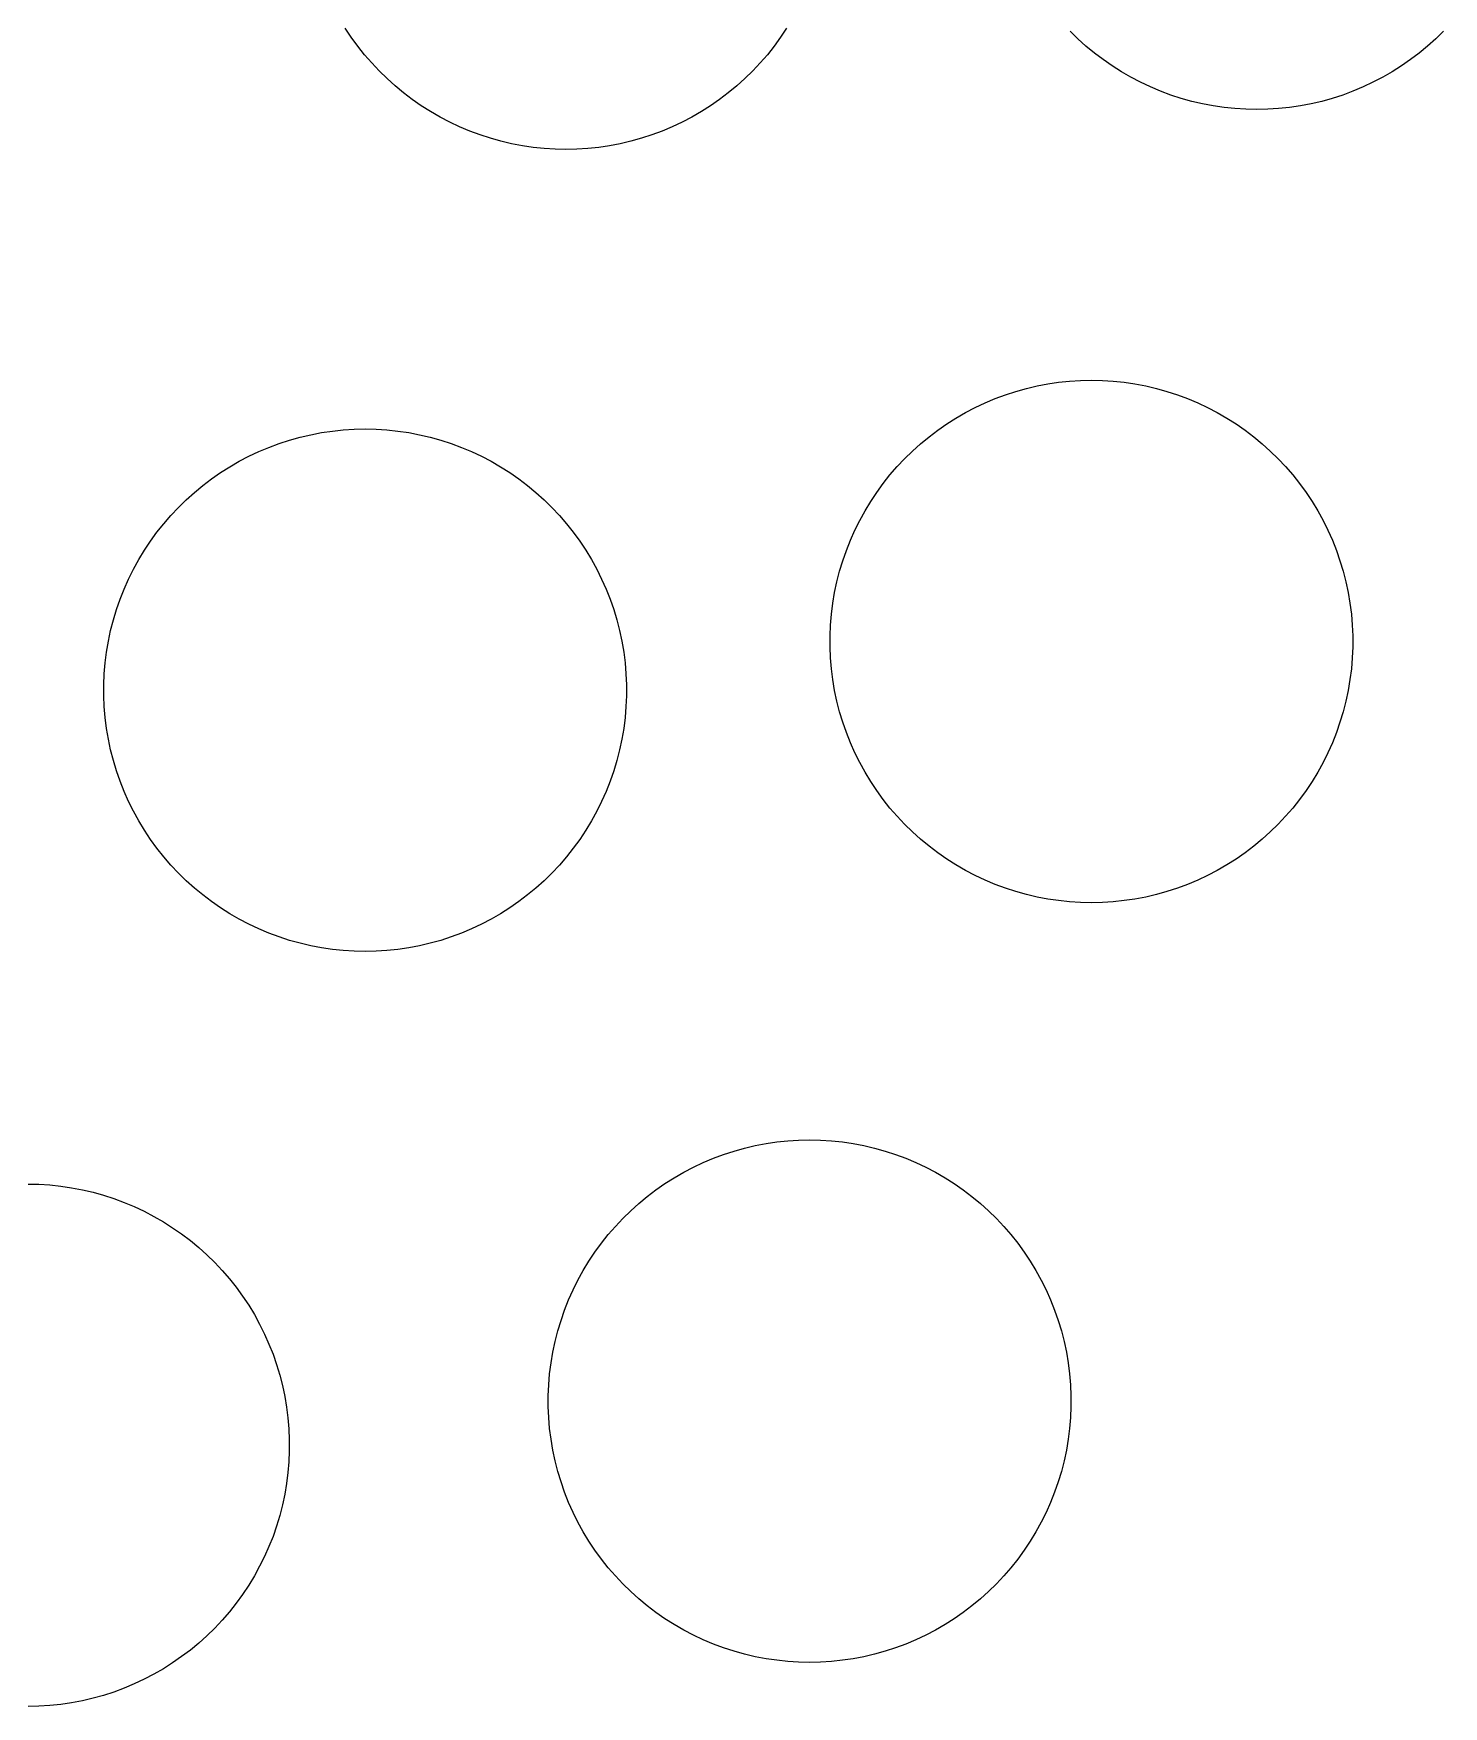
# Model space of a CAD drawing. Header units: metres. Extents: x -102 to 102, y -50 to 50.
# Drawn here: x 77.43 to 86.06, y -15.71 to -5.46 of the extents above; entities that cross this region are included whole.
import ezdxf

# ---------------------------------------------------------------- set-up
doc = ezdxf.new("R2010")
doc.units = ezdxf.units.M

msp = doc.modelspace()

# ---------------------------------------------------------------- linework, layer by layer
for p, q in [((79.3745, -5.48259), (79.3374, -5.42677)), ((82.0393, -5.42677), (82.0022, -5.48259)), ((79.4139, -5.5368), (79.3745, -5.48259)), ((82.0022, -5.48259), (81.9628, -5.5368)), ((83.8218, -5.49161), (83.7739, -5.44472)), ((83.8716, -5.53645), (83.8218, -5.49161)), ((86.0123, -5.49161), (85.9625, -5.53645)), ((86.0602, -5.44472), (86.0123, -5.49161)), ((79.4555, -5.58932), (79.4139, -5.5368)), ((79.4993, -5.64006), (79.4555, -5.58932)), ((81.9212, -5.58932), (81.8774, -5.64006)), ((81.9628, -5.5368), (81.9212, -5.58932)), ((83.9232, -5.57916), (83.8716, -5.53645)), ((83.9766, -5.61967), (83.9232, -5.57916)), ((84.0316, -5.65793), (83.9766, -5.61967)), ((85.8575, -5.61967), (85.8025, -5.65793)), ((85.9109, -5.57916), (85.8575, -5.61967)), ((85.9625, -5.53645), (85.9109, -5.57916)), ((79.5452, -5.68892), (79.4993, -5.64006)), ((79.5931, -5.73579), (79.5452, -5.68892)), ((79.6429, -5.78064), (79.5931, -5.73579)), ((81.7836, -5.73579), (81.7338, -5.78064)), ((81.8315, -5.68892), (81.7836, -5.73579)), ((81.8774, -5.64006), (81.8315, -5.68892)), ((84.0882, -5.69383), (84.0316, -5.65793)), ((84.1462, -5.72734), (84.0882, -5.69383)), ((84.2056, -5.75839), (84.1462, -5.72734)), ((85.6879, -5.72734), (85.6285, -5.75839)), ((85.7459, -5.69383), (85.6879, -5.72734)), ((85.8025, -5.65793), (85.7459, -5.69383)), ((79.6945, -5.82336), (79.6429, -5.78064)), ((79.7479, -5.86388), (79.6945, -5.82336)), ((81.6822, -5.82336), (81.6288, -5.86388)), ((81.7338, -5.78064), (81.6822, -5.82336)), ((84.2663, -5.78693), (84.2056, -5.75839)), ((84.328, -5.8129), (84.2663, -5.78693)), ((84.3909, -5.83626), (84.328, -5.8129)), ((84.4546, -5.85696), (84.3909, -5.83626)), ((85.4432, -5.83626), (85.3795, -5.85696)), ((85.506, -5.8129), (85.4432, -5.83626)), ((85.5678, -5.78693), (85.506, -5.8129)), ((85.6285, -5.75839), (85.5678, -5.78693)), ((79.8029, -5.90213), (79.7479, -5.86388)), ((79.8595, -5.93803), (79.8029, -5.90213)), ((79.9176, -5.97154), (79.8595, -5.93803)), ((81.5172, -5.93803), (81.4592, -5.97154)), ((81.5738, -5.90213), (81.5172, -5.93803)), ((81.6288, -5.86388), (81.5738, -5.90213)), ((84.5191, -5.87498), (84.4546, -5.85696)), ((84.5844, -5.89029), (84.5191, -5.87498)), ((84.6502, -5.90285), (84.5844, -5.89029)), ((84.7165, -5.91264), (84.6502, -5.90285)), ((84.7832, -5.91965), (84.7165, -5.91264)), ((84.85, -5.92386), (84.7832, -5.91965)), ((84.917, -5.92525), (84.85, -5.92386)), ((84.984, -5.92386), (84.917, -5.92525)), ((85.0509, -5.91965), (84.984, -5.92386)), ((85.1176, -5.91264), (85.0509, -5.91965)), ((85.1839, -5.90285), (85.1176, -5.91264)), ((85.2497, -5.89029), (85.1839, -5.90285)), ((85.3149, -5.87498), (85.2497, -5.89029)), ((85.3795, -5.85696), (85.3149, -5.87498)), ((79.9769, -6.00259), (79.9176, -5.97154)), ((80.0376, -6.03113), (79.9769, -6.00259)), ((80.0994, -6.0571), (80.0376, -6.03113)), ((81.3391, -6.03113), (81.2774, -6.0571)), ((81.3998, -6.00259), (81.3391, -6.03113)), ((81.4592, -5.97154), (81.3998, -6.00259)), ((80.1622, -6.08046), (80.0994, -6.0571)), ((80.2259, -6.10117), (80.1622, -6.08046)), ((80.2905, -6.11919), (80.2259, -6.10117)), ((80.3557, -6.13449), (80.2905, -6.11919)), ((80.4215, -6.14705), (80.3557, -6.13449)), ((80.4878, -6.15683), (80.4215, -6.14705)), ((80.9552, -6.14705), (80.8889, -6.15683)), ((81.021, -6.13449), (80.9552, -6.14705)), ((81.0863, -6.11919), (81.021, -6.13449)), ((81.1508, -6.10117), (81.0863, -6.11919)), ((81.2146, -6.08046), (81.1508, -6.10117)), ((81.2774, -6.0571), (81.2146, -6.08046)), ((80.5545, -6.16383), (80.4878, -6.15683)), ((80.6214, -6.16805), (80.5545, -6.16383)), ((80.6884, -6.16945), (80.6214, -6.16805)), ((80.7554, -6.16805), (80.6884, -6.16945)), ((80.8223, -6.16383), (80.7554, -6.16805)), ((80.8889, -6.15683), (80.8223, -6.16383)), ((83.3157, -7.69533), (83.3786, -7.67198)), ((83.3786, -7.67198), (83.4423, -7.65126)), ((83.4423, -7.65126), (83.5068, -7.63324)), ((83.5068, -7.63324), (83.5721, -7.61794)), ((83.5721, -7.61794), (83.6379, -7.60538)), ((83.6379, -7.60538), (83.7042, -7.5956)), ((83.7042, -7.5956), (83.7709, -7.58859)), ((83.7709, -7.58859), (83.8377, -7.58438)), ((83.8377, -7.58438), (83.9047, -7.58298)), ((83.9047, -7.58298), (83.9717, -7.58438)), ((83.9717, -7.58438), (84.0386, -7.58859)), ((84.0386, -7.58859), (84.1053, -7.5956)), ((84.1053, -7.5956), (84.1716, -7.60538)), ((84.1716, -7.60538), (84.2374, -7.61794)), ((84.2374, -7.61794), (84.3026, -7.63324)), ((84.3026, -7.63324), (84.3672, -7.65126)), ((84.3672, -7.65126), (84.4309, -7.67198)), ((84.4309, -7.67198), (84.4937, -7.69533)), ((83.0759, -7.81439), (83.1339, -7.78088)), ((83.1339, -7.78088), (83.1933, -7.74983)), ((83.1933, -7.74983), (83.254, -7.7213)), ((83.254, -7.7213), (83.3157, -7.69533)), ((84.4937, -7.69533), (84.5555, -7.7213)), ((84.5555, -7.7213), (84.6161, -7.74983)), ((84.6161, -7.74983), (84.6755, -7.78088)), ((84.6755, -7.78088), (84.7336, -7.81439)), ((79.2585, -7.89433), (79.3252, -7.88733)), ((79.3252, -7.88733), (79.392, -7.88312)), ((79.392, -7.88312), (79.459, -7.88171)), ((79.459, -7.88171), (79.526, -7.88312)), ((79.526, -7.88312), (79.5929, -7.88733)), ((79.5929, -7.88733), (79.6596, -7.89433)), ((82.9109, -7.92906), (82.9643, -7.88855)), ((82.9643, -7.88855), (83.0193, -7.8503)), ((83.0193, -7.8503), (83.0759, -7.81439)), ((84.7336, -7.81439), (84.7902, -7.8503)), ((84.7902, -7.8503), (84.8452, -7.88855)), ((84.8452, -7.88855), (84.8986, -7.92906)), ((78.87, -7.99406), (78.9329, -7.97072)), ((78.9329, -7.97072), (78.9966, -7.95)), ((78.9966, -7.95), (79.0611, -7.93198)), ((79.0611, -7.93198), (79.1264, -7.91667)), ((79.1264, -7.91667), (79.1922, -7.90411)), ((79.1922, -7.90411), (79.2585, -7.89433)), ((79.6596, -7.89433), (79.7259, -7.90411)), ((79.7259, -7.90411), (79.7917, -7.91667)), ((79.7917, -7.91667), (79.8569, -7.93198)), ((79.8569, -7.93198), (79.9215, -7.95)), ((79.9215, -7.95), (79.9852, -7.97072)), ((79.9852, -7.97072), (80.048, -7.99406)), ((82.8095, -8.01663), (82.8593, -7.97179)), ((82.8593, -7.97179), (82.9109, -7.92906)), ((84.8986, -7.92906), (84.9502, -7.97179)), ((84.9502, -7.97179), (85, -8.01663)), ((78.6302, -8.11313), (78.6882, -8.07962)), ((78.6882, -8.07962), (78.7476, -8.04857)), ((78.7476, -8.04857), (78.8083, -8.02003)), ((78.8083, -8.02003), (78.87, -7.99406)), ((80.048, -7.99406), (80.1098, -8.02003)), ((80.1098, -8.02003), (80.1705, -8.04857)), ((80.1705, -8.04857), (80.2298, -8.07962)), ((80.2298, -8.07962), (80.2879, -8.11313)), ((82.7157, -8.11237), (82.7616, -8.06352)), ((82.7616, -8.06352), (82.8095, -8.01663)), ((85, -8.01663), (85.0479, -8.06352)), ((85.0479, -8.06352), (85.0938, -8.11237)), ((78.4652, -8.2278), (78.5186, -8.18729)), ((78.5186, -8.18729), (78.5736, -8.14903)), ((78.5736, -8.14903), (78.6302, -8.11313)), ((80.2879, -8.11313), (80.3445, -8.14903)), ((80.3445, -8.14903), (80.3995, -8.18729)), ((80.3995, -8.18729), (80.4529, -8.2278)), ((82.6303, -8.21562), (82.6719, -8.1631)), ((82.6719, -8.1631), (82.7157, -8.11237)), ((85.0938, -8.11237), (85.1376, -8.1631)), ((85.1376, -8.1631), (85.1792, -8.21562)), ((78.3638, -8.31537), (78.4136, -8.27052)), ((78.4136, -8.27052), (78.4652, -8.2278)), ((80.4529, -8.2278), (80.5045, -8.27052)), ((80.5045, -8.27052), (80.5543, -8.31537)), ((82.5538, -8.32565), (82.5909, -8.26984)), ((82.5909, -8.26984), (82.6303, -8.21562)), ((85.1792, -8.21562), (85.2186, -8.26984)), ((85.2186, -8.26984), (85.2557, -8.32565)), ((78.27, -8.4111), (78.3159, -8.36226)), ((78.3159, -8.36226), (78.3638, -8.31537)), ((80.5543, -8.31537), (80.6022, -8.36226)), ((80.6022, -8.36226), (80.6481, -8.4111)), ((82.4868, -8.4417), (82.5191, -8.38298)), ((82.5191, -8.38298), (82.5538, -8.32565)), ((85.2557, -8.32565), (85.2904, -8.38298)), ((85.2904, -8.38298), (85.3227, -8.4417)), ((78.1846, -8.51436), (78.2262, -8.46184)), ((78.2262, -8.46184), (78.27, -8.4111)), ((80.6481, -8.4111), (80.6919, -8.46184)), ((80.6919, -8.46184), (80.7335, -8.51436)), ((82.4298, -8.56296), (82.457, -8.50172)), ((82.457, -8.50172), (82.4868, -8.4417)), ((85.3227, -8.4417), (85.3525, -8.50172)), ((85.3525, -8.50172), (85.3797, -8.56296)), ((78.1081, -8.62439), (78.1452, -8.56857)), ((78.1452, -8.56857), (78.1846, -8.51436)), ((80.7335, -8.51436), (80.7729, -8.56857)), ((80.7729, -8.56857), (80.81, -8.62439)), ((82.4051, -8.62526), (82.4298, -8.56296)), ((85.3797, -8.56296), (85.4044, -8.62526)), ((78.0411, -8.74043), (78.0734, -8.68172)), ((78.0734, -8.68172), (78.1081, -8.62439)), ((80.81, -8.62439), (80.8447, -8.68172)), ((80.8447, -8.68172), (80.877, -8.74043)), ((82.3637, -8.7527), (82.383, -8.68855)), ((82.383, -8.68855), (82.4051, -8.62526)), ((85.4044, -8.62526), (85.4264, -8.68855)), ((85.4264, -8.68855), (85.4458, -8.7527)), ((77.9841, -8.86169), (78.0113, -8.80046)), ((78.0113, -8.80046), (78.0411, -8.74043)), ((80.877, -8.74043), (80.9068, -8.80046)), ((80.9068, -8.80046), (80.934, -8.86169)), ((82.347, -8.81761), (82.3637, -8.7527)), ((85.4458, -8.7527), (85.4625, -8.81761)), ((77.9594, -8.924), (77.9841, -8.86169)), ((80.934, -8.86169), (80.9587, -8.924)), ((82.3219, -8.94925), (82.3331, -8.88316)), ((82.3331, -8.88316), (82.347, -8.81761)), ((85.4625, -8.81761), (85.4764, -8.88316)), ((85.4764, -8.88316), (85.4876, -8.94925)), ((77.918, -9.05144), (77.9373, -8.98729)), ((77.9373, -8.98729), (77.9594, -8.924)), ((80.9587, -8.924), (80.9807, -8.98729)), ((80.9807, -8.98729), (81.0001, -9.05144)), ((82.3079, -9.08252), (82.3135, -9.01573)), ((82.3135, -9.01573), (82.3219, -8.94925)), ((85.4876, -8.94925), (85.496, -9.01573)), ((85.496, -9.01573), (85.5016, -9.08252)), ((77.8874, -9.1819), (77.9013, -9.11635)), ((77.9013, -9.11635), (77.918, -9.05144)), ((81.0001, -9.05144), (81.0168, -9.11635)), ((81.0168, -9.11635), (81.0307, -9.1819)), ((82.3051, -9.14948), (82.3079, -9.08252)), ((85.5016, -9.08252), (85.5044, -9.14948)), ((77.8762, -9.24799), (77.8874, -9.1819)), ((81.0307, -9.1819), (81.0419, -9.24799)), ((82.3051, -9.21649), (82.3051, -9.14948)), ((82.3079, -9.28345), (82.3051, -9.21649)), ((85.5044, -9.21649), (85.5016, -9.28345)), ((85.5044, -9.14948), (85.5044, -9.21649)), ((77.8622, -9.38126), (77.8678, -9.31447)), ((77.8678, -9.31447), (77.8762, -9.24799)), ((81.0419, -9.24799), (81.0503, -9.31447)), ((81.0503, -9.31447), (81.0559, -9.38126)), ((82.3135, -9.35022), (82.3079, -9.28345)), ((85.5016, -9.28345), (85.496, -9.35022)), ((77.8594, -9.44821), (77.8622, -9.38126)), ((81.0559, -9.38126), (81.0587, -9.44821)), ((82.3219, -9.4167), (82.3135, -9.35022)), ((82.3331, -9.48279), (82.3219, -9.4167)), ((85.4876, -9.4167), (85.4764, -9.48279)), ((85.496, -9.35022), (85.4876, -9.4167)), ((77.8594, -9.51523), (77.8594, -9.44821)), ((77.8622, -9.58218), (77.8594, -9.51523)), ((81.0587, -9.51523), (81.0559, -9.58218)), ((81.0587, -9.44821), (81.0587, -9.51523)), ((82.347, -9.54834), (82.3331, -9.48279)), ((85.4764, -9.48279), (85.4625, -9.54834)), ((77.8678, -9.64896), (77.8622, -9.58218)), ((81.0559, -9.58218), (81.0503, -9.64896)), ((82.3637, -9.61325), (82.347, -9.54834)), ((82.383, -9.6774), (82.3637, -9.61325)), ((85.4458, -9.61325), (85.4264, -9.6774)), ((85.4625, -9.54834), (85.4458, -9.61325)), ((77.8762, -9.71544), (77.8678, -9.64896)), ((77.8874, -9.78152), (77.8762, -9.71544)), ((81.0419, -9.71544), (81.0307, -9.78152)), ((81.0503, -9.64896), (81.0419, -9.71544)), ((82.4051, -9.74069), (82.383, -9.6774)), ((85.4264, -9.6774), (85.4044, -9.74069)), ((77.9013, -9.84708), (77.8874, -9.78152)), ((81.0307, -9.78152), (81.0168, -9.84708)), ((82.4298, -9.80301), (82.4051, -9.74069)), ((82.457, -9.86423), (82.4298, -9.80301)), ((85.3797, -9.80301), (85.3525, -9.86423)), ((85.4044, -9.74069), (85.3797, -9.80301)), ((77.918, -9.91199), (77.9013, -9.84708)), ((77.9373, -9.97614), (77.918, -9.91199)), ((81.0001, -9.91199), (80.9807, -9.97614)), ((81.0168, -9.84708), (81.0001, -9.91199)), ((82.4868, -9.92426), (82.457, -9.86423)), ((82.5191, -9.98297), (82.4868, -9.92426)), ((85.3227, -9.92426), (85.2904, -9.98297)), ((85.3525, -9.86423), (85.3227, -9.92426)), ((77.9594, -10.0394), (77.9373, -9.97614)), ((77.9841, -10.1017), (77.9594, -10.0394)), ((80.9587, -10.0394), (80.934, -10.1017)), ((80.9807, -9.97614), (80.9587, -10.0394)), ((82.5538, -10.0403), (82.5191, -9.98297)), ((82.5909, -10.0961), (82.5538, -10.0403)), ((85.2557, -10.0403), (85.2186, -10.0961)), ((85.2904, -9.98297), (85.2557, -10.0403)), ((78.0113, -10.163), (77.9841, -10.1017)), ((80.934, -10.1017), (80.9068, -10.163)), ((82.6303, -10.1503), (82.5909, -10.0961)), ((85.2186, -10.0961), (85.1792, -10.1503)), ((78.0411, -10.223), (78.0113, -10.163)), ((78.0734, -10.2817), (78.0411, -10.223)), ((80.877, -10.223), (80.8447, -10.2817)), ((80.9068, -10.163), (80.877, -10.223)), ((82.6719, -10.2029), (82.6303, -10.1503)), ((82.7157, -10.2536), (82.6719, -10.2029)), ((85.1376, -10.2029), (85.0938, -10.2536)), ((85.1792, -10.1503), (85.1376, -10.2029)), ((78.1081, -10.339), (78.0734, -10.2817)), ((78.1452, -10.3949), (78.1081, -10.339)), ((80.81, -10.339), (80.7729, -10.3949)), ((80.8447, -10.2817), (80.81, -10.339)), ((82.7616, -10.3024), (82.7157, -10.2536)), ((82.8095, -10.3493), (82.7616, -10.3024)), ((85.0479, -10.3024), (85, -10.3493)), ((85.0938, -10.2536), (85.0479, -10.3024)), ((78.1846, -10.4491), (78.1452, -10.3949)), ((78.2262, -10.5016), (78.1846, -10.4491)), ((80.7335, -10.4491), (80.6919, -10.5016)), ((80.7729, -10.3949), (80.7335, -10.4491)), ((82.8593, -10.3942), (82.8095, -10.3493)), ((82.9109, -10.4369), (82.8593, -10.3942)), ((82.9643, -10.4774), (82.9109, -10.4369)), ((84.8986, -10.4369), (84.8452, -10.4774)), ((84.9502, -10.3942), (84.8986, -10.4369)), ((85, -10.3493), (84.9502, -10.3942)), ((78.27, -10.5523), (78.2262, -10.5016)), ((78.3159, -10.6012), (78.27, -10.5523)), ((80.6481, -10.5523), (80.6022, -10.6012)), ((80.6919, -10.5016), (80.6481, -10.5523)), ((83.0193, -10.5157), (82.9643, -10.4774)), ((83.0759, -10.5516), (83.0193, -10.5157)), ((83.1339, -10.5851), (83.0759, -10.5516)), ((84.7336, -10.5516), (84.6755, -10.5851)), ((84.7902, -10.5157), (84.7336, -10.5516)), ((84.8452, -10.4774), (84.7902, -10.5157)), ((78.3638, -10.6481), (78.3159, -10.6012)), ((78.4136, -10.6929), (78.3638, -10.6481)), ((80.5543, -10.6481), (80.5045, -10.6929)), ((80.6022, -10.6012), (80.5543, -10.6481)), ((83.1933, -10.6161), (83.1339, -10.5851)), ((83.254, -10.6447), (83.1933, -10.6161)), ((83.3157, -10.6706), (83.254, -10.6447)), ((84.5555, -10.6447), (84.4937, -10.6706)), ((84.6161, -10.6161), (84.5555, -10.6447)), ((84.6755, -10.5851), (84.6161, -10.6161)), ((78.4652, -10.7356), (78.4136, -10.6929)), ((78.5186, -10.7761), (78.4652, -10.7356)), ((80.4529, -10.7356), (80.3995, -10.7761)), ((80.5045, -10.6929), (80.4529, -10.7356)), ((83.3786, -10.694), (83.3157, -10.6706)), ((83.4423, -10.7147), (83.3786, -10.694)), ((83.5068, -10.7327), (83.4423, -10.7147)), ((83.5721, -10.748), (83.5068, -10.7327)), ((83.6379, -10.7606), (83.5721, -10.748)), ((84.2374, -10.748), (84.1716, -10.7606)), ((84.3026, -10.7327), (84.2374, -10.748)), ((84.3672, -10.7147), (84.3026, -10.7327)), ((84.4309, -10.694), (84.3672, -10.7147)), ((84.4937, -10.6706), (84.4309, -10.694)), ((78.5736, -10.8144), (78.5186, -10.7761)), ((78.6302, -10.8503), (78.5736, -10.8144)), ((78.6882, -10.8838), (78.6302, -10.8503)), ((80.2879, -10.8503), (80.2298, -10.8838)), ((80.3445, -10.8144), (80.2879, -10.8503)), ((80.3995, -10.7761), (80.3445, -10.8144)), ((83.7042, -10.7704), (83.6379, -10.7606)), ((83.7709, -10.7774), (83.7042, -10.7704)), ((83.8377, -10.7816), (83.7709, -10.7774)), ((83.9047, -10.783), (83.8377, -10.7816)), ((83.9717, -10.7816), (83.9047, -10.783)), ((84.0386, -10.7774), (83.9717, -10.7816)), ((84.1053, -10.7704), (84.0386, -10.7774)), ((84.1716, -10.7606), (84.1053, -10.7704)), ((78.7476, -10.9149), (78.6882, -10.8838)), ((78.8083, -10.9434), (78.7476, -10.9149)), ((78.87, -10.9694), (78.8083, -10.9434)), ((80.1098, -10.9434), (80.048, -10.9694)), ((80.1705, -10.9149), (80.1098, -10.9434)), ((80.2298, -10.8838), (80.1705, -10.9149)), ((78.9329, -10.9927), (78.87, -10.9694)), ((78.9966, -11.0134), (78.9329, -10.9927)), ((79.0611, -11.0314), (78.9966, -11.0134)), ((79.1264, -11.0468), (79.0611, -11.0314)), ((79.1922, -11.0593), (79.1264, -11.0468)), ((79.2585, -11.0691), (79.1922, -11.0593)), ((79.7259, -11.0593), (79.6596, -11.0691)), ((79.7917, -11.0468), (79.7259, -11.0593)), ((79.8569, -11.0314), (79.7917, -11.0468)), ((79.9215, -11.0134), (79.8569, -11.0314)), ((79.9852, -10.9927), (79.9215, -11.0134)), ((80.048, -10.9694), (79.9852, -10.9927)), ((79.3252, -11.0761), (79.2585, -11.0691)), ((79.392, -11.0803), (79.3252, -11.0761)), ((79.459, -11.0817), (79.392, -11.0803)), ((79.526, -11.0803), (79.459, -11.0817)), ((79.5929, -11.0761), (79.526, -11.0803)), ((79.6596, -11.0691), (79.5929, -11.0761)), ((81.7173, -12.3038), (81.7818, -12.2858)), ((81.7818, -12.2858), (81.8471, -12.2705)), ((81.8471, -12.2705), (81.9129, -12.258)), ((81.9129, -12.258), (81.9792, -12.2482)), ((81.9792, -12.2482), (82.0459, -12.2412)), ((82.0459, -12.2412), (82.1127, -12.237)), ((82.1127, -12.237), (82.1797, -12.2356)), ((82.1797, -12.2356), (82.2467, -12.237)), ((82.2467, -12.237), (82.3136, -12.2412)), ((82.3136, -12.2412), (82.3803, -12.2482)), ((82.3803, -12.2482), (82.4466, -12.258)), ((82.4466, -12.258), (82.5124, -12.2705)), ((82.5124, -12.2705), (82.5776, -12.2858)), ((82.5776, -12.2858), (82.6422, -12.3038)), ((81.4683, -12.4024), (81.529, -12.3739)), ((81.529, -12.3739), (81.5907, -12.3479)), ((81.5907, -12.3479), (81.6535, -12.3246)), ((81.6535, -12.3246), (81.7173, -12.3038)), ((82.6422, -12.3038), (82.7059, -12.3246)), ((82.7059, -12.3246), (82.7687, -12.3479)), ((82.7687, -12.3479), (82.8305, -12.3739)), ((82.8305, -12.3739), (82.8912, -12.4024)), ((81.2943, -12.5029), (81.3509, -12.467)), ((81.3509, -12.467), (81.4089, -12.4335)), ((81.4089, -12.4335), (81.4683, -12.4024)), ((82.8912, -12.4024), (82.9505, -12.4335)), ((82.9505, -12.4335), (83.0086, -12.467)), ((83.0086, -12.467), (83.0652, -12.5029)), ((77.3954, -12.5059), (77.4624, -12.5073)), ((77.4624, -12.5073), (77.5293, -12.5115)), ((77.5293, -12.5115), (77.5959, -12.5185)), ((77.5959, -12.5185), (77.6622, -12.5283)), ((77.6622, -12.5283), (77.7281, -12.5408)), ((77.7281, -12.5408), (77.7933, -12.5562)), ((77.7933, -12.5562), (77.8578, -12.5742)), ((77.8578, -12.5742), (77.9216, -12.5949)), ((77.9216, -12.5949), (77.9844, -12.6182)), ((81.1343, -12.6244), (81.1859, -12.5816)), ((81.1859, -12.5816), (81.2393, -12.5411)), ((81.2393, -12.5411), (81.2943, -12.5029)), ((83.0652, -12.5029), (83.1202, -12.5411)), ((83.1202, -12.5411), (83.1736, -12.5816)), ((83.1736, -12.5816), (83.2252, -12.6244)), ((77.9844, -12.6182), (78.0462, -12.6442)), ((78.0462, -12.6442), (78.1068, -12.6727)), ((78.1068, -12.6727), (78.1662, -12.7038)), ((78.1662, -12.7038), (78.2242, -12.7373)), ((81.0366, -12.7161), (81.0845, -12.6692)), ((81.0845, -12.6692), (81.1343, -12.6244)), ((83.2252, -12.6244), (83.275, -12.6692)), ((83.275, -12.6692), (83.3229, -12.7161)), ((78.2242, -12.7373), (78.2808, -12.7732)), ((78.2808, -12.7732), (78.3358, -12.8114)), ((80.9469, -12.8157), (80.9907, -12.765)), ((80.9907, -12.765), (81.0366, -12.7161)), ((83.3229, -12.7161), (83.3688, -12.765)), ((83.3688, -12.765), (83.4126, -12.8157)), ((78.3358, -12.8114), (78.3892, -12.852)), ((78.3892, -12.852), (78.4409, -12.8947)), ((78.4409, -12.8947), (78.4907, -12.9395)), ((80.8659, -12.9224), (80.9053, -12.8682)), ((80.9053, -12.8682), (80.9469, -12.8157)), ((83.4126, -12.8157), (83.4542, -12.8682)), ((83.4542, -12.8682), (83.4936, -12.9224)), ((78.4907, -12.9395), (78.5385, -12.9864)), ((78.5385, -12.9864), (78.5844, -13.0353)), ((80.7941, -13.0356), (80.8288, -12.9782)), ((80.8288, -12.9782), (80.8659, -12.9224)), ((83.4936, -12.9224), (83.5307, -12.9782)), ((83.5307, -12.9782), (83.5654, -13.0356)), ((78.5844, -13.0353), (78.6282, -13.086)), ((78.6282, -13.086), (78.6698, -13.1385)), ((80.732, -13.1543), (80.7618, -13.0943)), ((80.7618, -13.0943), (80.7941, -13.0356)), ((83.5654, -13.0356), (83.5977, -13.0943)), ((83.5977, -13.0943), (83.6275, -13.1543)), ((78.6698, -13.1385), (78.7092, -13.1927)), ((78.7092, -13.1927), (78.7463, -13.2486)), ((80.6801, -13.2778), (80.7048, -13.2155)), ((80.7048, -13.2155), (80.732, -13.1543)), ((83.6275, -13.1543), (83.6547, -13.2155)), ((83.6547, -13.2155), (83.6794, -13.2778)), ((78.7463, -13.2486), (78.781, -13.3059)), ((78.781, -13.3059), (78.8133, -13.3646)), ((80.6581, -13.3411), (80.6801, -13.2778)), ((83.6794, -13.2778), (83.7014, -13.3411)), ((78.8133, -13.3646), (78.8431, -13.4246)), ((80.622, -13.4702), (80.6387, -13.4053)), ((80.6387, -13.4053), (80.6581, -13.3411)), ((83.7014, -13.3411), (83.7208, -13.4053)), ((83.7208, -13.4053), (83.7375, -13.4702)), ((78.8431, -13.4246), (78.8704, -13.4859)), ((78.8704, -13.4859), (78.8951, -13.5482)), ((80.6081, -13.5358), (80.622, -13.4702)), ((83.7375, -13.4702), (83.7514, -13.5358)), ((78.8951, -13.5482), (78.9171, -13.6115)), ((78.9171, -13.6115), (78.9365, -13.6756)), ((80.5885, -13.6683), (80.5969, -13.6018)), ((80.5969, -13.6018), (80.6081, -13.5358)), ((83.7514, -13.5358), (83.7626, -13.6018)), ((83.7626, -13.6018), (83.771, -13.6683)), ((78.9365, -13.6756), (78.9531, -13.7405)), ((80.5829, -13.7351), (80.5885, -13.6683)), ((83.771, -13.6683), (83.7766, -13.7351)), ((78.9531, -13.7405), (78.9671, -13.8061)), ((78.9671, -13.8061), (78.9782, -13.8721)), ((80.5801, -13.8021), (80.5829, -13.7351)), ((80.5801, -13.8691), (80.5801, -13.8021)), ((83.7766, -13.7351), (83.7794, -13.8021)), ((83.7794, -13.8021), (83.7794, -13.8691)), ((78.9782, -13.8721), (78.9866, -13.9386)), ((80.5829, -13.936), (80.5801, -13.8691)), ((83.7794, -13.8691), (83.7766, -13.936)), ((78.9866, -13.9386), (78.9922, -14.0054)), ((78.9922, -14.0054), (78.995, -14.0724)), ((80.5885, -14.0028), (80.5829, -13.936)), ((80.5969, -14.0693), (80.5885, -14.0028)), ((83.771, -14.0028), (83.7626, -14.0693)), ((83.7766, -13.936), (83.771, -14.0028)), ((78.995, -14.1394), (78.9922, -14.2063)), ((78.995, -14.0724), (78.995, -14.1394)), ((80.6081, -14.1354), (80.5969, -14.0693)), ((80.622, -14.2009), (80.6081, -14.1354)), ((83.7514, -14.1354), (83.7375, -14.2009)), ((83.7626, -14.0693), (83.7514, -14.1354)), ((78.9922, -14.2063), (78.9866, -14.2731)), ((80.6387, -14.2658), (80.622, -14.2009)), ((83.7375, -14.2009), (83.7208, -14.2658)), ((78.9782, -14.3396), (78.9671, -14.4057)), ((78.9866, -14.2731), (78.9782, -14.3396)), ((80.6581, -14.33), (80.6387, -14.2658)), ((80.6801, -14.3933), (80.6581, -14.33)), ((83.7014, -14.33), (83.6794, -14.3933)), ((83.7208, -14.2658), (83.7014, -14.33)), ((78.9671, -14.4057), (78.9531, -14.4712)), ((80.7048, -14.4556), (80.6801, -14.3933)), ((83.6794, -14.3933), (83.6547, -14.4556)), ((78.9365, -14.5361), (78.9171, -14.6003)), ((78.9531, -14.4712), (78.9365, -14.5361)), ((80.732, -14.5168), (80.7048, -14.4556)), ((80.7618, -14.5768), (80.732, -14.5168)), ((83.6275, -14.5168), (83.5977, -14.5768)), ((83.6547, -14.4556), (83.6275, -14.5168)), ((78.9171, -14.6003), (78.8951, -14.6636)), ((80.7941, -14.6356), (80.7618, -14.5768)), ((80.8288, -14.6929), (80.7941, -14.6356)), ((83.5654, -14.6356), (83.5307, -14.6929)), ((83.5977, -14.5768), (83.5654, -14.6356)), ((78.8704, -14.7259), (78.8431, -14.7871)), ((78.8951, -14.6636), (78.8704, -14.7259)), ((80.8659, -14.7487), (80.8288, -14.6929)), ((80.9053, -14.8029), (80.8659, -14.7487)), ((83.4936, -14.7487), (83.4542, -14.8029)), ((83.5307, -14.6929), (83.4936, -14.7487)), ((78.8133, -14.8472), (78.781, -14.9059)), ((78.8431, -14.7871), (78.8133, -14.8472)), ((80.9469, -14.8554), (80.9053, -14.8029)), ((80.9907, -14.9062), (80.9469, -14.8554)), ((83.4126, -14.8554), (83.3688, -14.9062)), ((83.4542, -14.8029), (83.4126, -14.8554)), ((78.781, -14.9059), (78.7463, -14.9632)), ((81.0366, -14.955), (80.9907, -14.9062)), ((81.0845, -15.0019), (81.0366, -14.955)), ((83.3229, -14.955), (83.275, -15.0019)), ((83.3688, -14.9062), (83.3229, -14.955)), ((78.7092, -15.019), (78.6698, -15.0732)), ((78.7463, -14.9632), (78.7092, -15.019)), ((81.1343, -15.0468), (81.0845, -15.0019)), ((81.1859, -15.0895), (81.1343, -15.0468)), ((83.2252, -15.0468), (83.1736, -15.0895)), ((83.275, -15.0019), (83.2252, -15.0468)), ((78.6282, -15.1258), (78.5844, -15.1765)), ((78.6698, -15.0732), (78.6282, -15.1258)), ((81.2393, -15.13), (81.1859, -15.0895)), ((81.2943, -15.1682), (81.2393, -15.13)), ((83.1202, -15.13), (83.0652, -15.1682)), ((83.1736, -15.0895), (83.1202, -15.13)), ((78.5385, -15.2253), (78.4907, -15.2722)), ((78.5844, -15.1765), (78.5385, -15.2253)), ((81.3509, -15.2041), (81.2943, -15.1682)), ((81.4089, -15.2377), (81.3509, -15.2041)), ((81.4683, -15.2687), (81.4089, -15.2377)), ((82.9505, -15.2377), (82.8912, -15.2687)), ((83.0086, -15.2041), (82.9505, -15.2377)), ((83.0652, -15.1682), (83.0086, -15.2041)), ((78.3892, -15.3598), (78.3358, -15.4003)), ((78.4409, -15.3171), (78.3892, -15.3598)), ((78.4907, -15.2722), (78.4409, -15.3171)), ((81.529, -15.2972), (81.4683, -15.2687)), ((81.5907, -15.3232), (81.529, -15.2972)), ((81.6535, -15.3466), (81.5907, -15.3232)), ((81.7173, -15.3673), (81.6535, -15.3466)), ((81.7818, -15.3853), (81.7173, -15.3673)), ((82.6422, -15.3673), (82.5776, -15.3853)), ((82.7059, -15.3466), (82.6422, -15.3673)), ((82.7687, -15.3232), (82.7059, -15.3466)), ((82.8305, -15.2972), (82.7687, -15.3232)), ((82.8912, -15.2687), (82.8305, -15.2972)), ((78.2808, -15.4386), (78.2242, -15.4745)), ((78.3358, -15.4003), (78.2808, -15.4386)), ((81.8471, -15.4006), (81.7818, -15.3853)), ((81.9129, -15.4132), (81.8471, -15.4006)), ((81.9792, -15.4229), (81.9129, -15.4132)), ((82.0459, -15.43), (81.9792, -15.4229)), ((82.1127, -15.4342), (82.0459, -15.43)), ((82.1797, -15.4356), (82.1127, -15.4342)), ((82.2467, -15.4342), (82.1797, -15.4356)), ((82.3136, -15.43), (82.2467, -15.4342)), ((82.3803, -15.4229), (82.3136, -15.43)), ((82.4466, -15.4132), (82.3803, -15.4229)), ((82.5124, -15.4006), (82.4466, -15.4132)), ((82.5776, -15.3853), (82.5124, -15.4006)), ((78.0462, -15.5676), (77.9844, -15.5935)), ((78.1068, -15.539), (78.0462, -15.5676)), ((78.1662, -15.508), (78.1068, -15.539)), ((78.2242, -15.4745), (78.1662, -15.508)), ((77.7281, -15.6709), (77.6622, -15.6835)), ((77.7933, -15.6556), (77.7281, -15.6709)), ((77.8578, -15.6376), (77.7933, -15.6556)), ((77.9216, -15.6169), (77.8578, -15.6376)), ((77.9844, -15.5935), (77.9216, -15.6169)), ((77.4624, -15.7045), (77.3954, -15.7059)), ((77.5293, -15.7003), (77.4624, -15.7045)), ((77.5959, -15.6933), (77.5293, -15.7003)), ((77.6622, -15.6835), (77.5959, -15.6933))]:
    msp.add_line(p, q)

doc.saveas('drawing.dxf')
